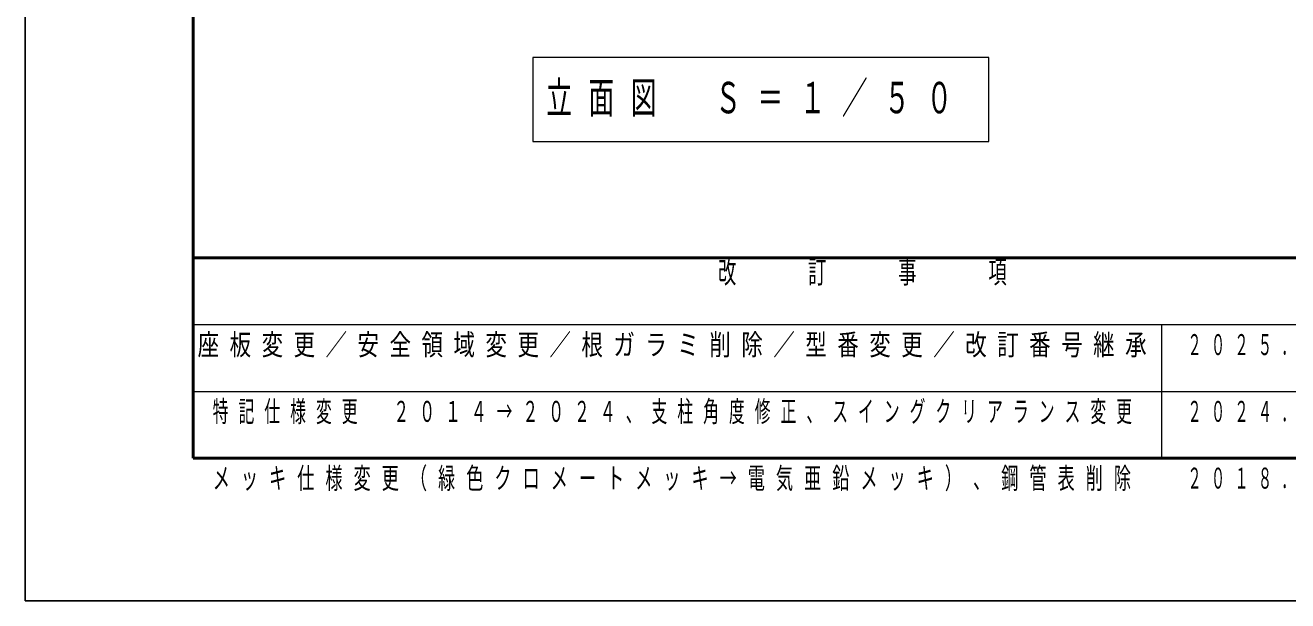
# Model space of a CAD drawing. Units: millimetres on the paper, with parts at other scales. Extents: x 197 to 617, y 140 to 437.
# Drawn here: x 196.6 to 328.9, y 139.9 to 200.3 of the extents above; entities that cross this region are included whole.
import ezdxf

# ---------------------------------------------------------------- set-up
doc = ezdxf.new("R2010")
doc.units = ezdxf.units.MM
doc.layers.add('A3図枠', color=140, linetype='Continuous', lineweight=50)
doc.layers.add('線', color=2, linetype='Continuous', lineweight=25)
doc.layers.add('図面プロファイル', color=7, linetype='Continuous')
doc.styles.add('ＭＳ ゴシック', font='')
doc.styles.get('ＭＳ ゴシック').set_extended_font_data('MS Gothic')

msp = doc.modelspace()

# ---------------------------------------------------------------- linework, layer by layer
at = {"layer": 'A3図枠', "color": 7}
for p, q in [((214.181, 421.877), (214.181, 154.877)), ((214.181, 175.877), (599.181, 175.877)), ((214.181, 154.877), (599.181, 154.877))]:
    msp.add_line(p, q, dxfattribs=at)
at = {"layer": 'A3図枠', "color": 7, "lineweight": 13}
for p, q in [((214.181, 168.877), (355.681, 168.877)), ((315.681, 168.877), (315.681, 154.877)), ((214.181, 161.877), (355.681, 161.877))]:
    msp.add_line(p, q, dxfattribs=at)
at = {"layer": '線', "color": 7, "lineweight": 13}
for p, q in [((249.781, 196.887), (249.781, 188.087)), ((297.581, 196.887), (249.781, 196.887)), ((297.581, 188.087), (297.581, 196.887)), ((249.781, 188.087), (297.581, 188.087))]:
    msp.add_line(p, q, dxfattribs=at)
at = {"layer": '線', "color": 7}
msp.add_lwpolyline([(196.588, 139.92), (616.697, 139.92), (616.697, 436.915), (196.588, 436.915)], close=True, dxfattribs=at)

# ---------------------------------------------------------------- texts
at = {"layer": 'A3図枠', "color": 4, "insert": (284.931, 175.577), "char_height": 2.346, "attachment_point": 2, "style": 'ＭＳ ゴシック'}
msp.add_mtext('\\T1.64;\\W0.6;改\u3000\u3000訂\u3000\u3000事\u3000\u3000項', dxfattribs=at)
at = {"layer": '図面プロファイル', "char_height": 2.199, "attachment_point": 2, "style": 'ＭＳ ゴシック'}
for s, insert in [('\\T1.64;\\W0.55;特記仕様変更\u3000２０１４→２０２４、支柱角度修正、スイングクリアランス変更', (264.931, 160.877)), ('\\T1.64;\\W0.5;２０２４．０５．３１', (330.681, 160.877)), ('\\T1.64;\\W0.6;メッキ仕様変更（緑色クロメートメッキ→電気亜鉛メッキ）、鋼管表削除', (264.931, 153.877)), ('\\T1.64;\\W0.5;２０１８．０５．１０', (330.681, 153.877))]:
    msp.add_mtext(s, dxfattribs=dict(at, insert=insert))
at = {"layer": '線', "color": 7, "style": 'ＭＳ ゴシック'}
for s, insert, char_height, attachment_point in [('\\T1.64;\\W0.6;立面図\u3000Ｓ＝１／５０', (251.181, 192.487), 3.299, 4), ('\\T1.49;\\W0.75;座板変更／安全領域変更／根ガラミ削除／型番変更／改訂番号継承', (264.931, 167.877), 2.199, 2), ('\\T1.64;\\W0.5;２０２５．０９．１７', (330.681, 167.877), 2.199, 2)]:
    msp.add_mtext(s, dxfattribs=dict(at, insert=insert, char_height=char_height, attachment_point=attachment_point))

doc.saveas('drawing.dxf')
